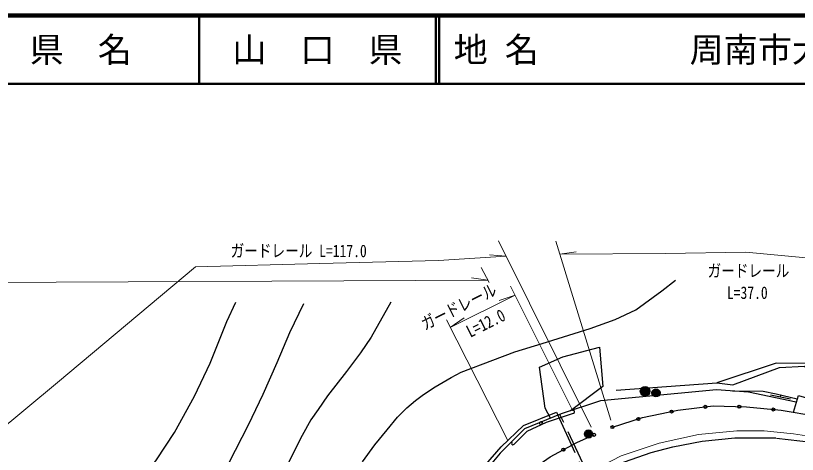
# Model space of a CAD drawing. Units: millimetres at full size, sheet at 1:1000; details may follow other scales. Extents: x 40000 to 680000, y 20000 to 380000.
# Drawn here: x 306062 to 420836, y 315556 to 380000 of the extents above; entities that cross this region are included whole.
import ezdxf
from ezdxf.enums import TextEntityAlignment as Align

# ---------------------------------------------------------------- set-up
doc = ezdxf.new("R2010")
doc.units = ezdxf.units.MM
doc.header["$LTSCALE"] = 1000
doc.linetypes.add('CHAIN', pattern=[18.5, 12, -1.5, 3.5, -1.5])
doc.linetypes.add('DASHED', pattern=[7.5, 6, -1.5])
for name, color, linetype, lineweight in [('M-BGD', 7, 'Continuous', 25), ('M-BMK', 2, 'CHAIN', 13), ('M-BMK-ROW', 30, 'DASHED', 25), ('M-STR-HTXT', 7, 'Continuous', 13), ('M-TTL', 2, 'Continuous', 140), ('M-TTL-LINE', 7, 'Continuous', 50)]:
    doc.layers.add(name, color=color, linetype=linetype, lineweight=lineweight)
doc.layers.add('M-TTL-TXT', color=7, linetype='Continuous')
doc.styles.add('ＭＳ ゴシック', font='')
doc.styles.get('ＭＳ ゴシック').set_extended_font_data('MS Gothic')

msp = doc.modelspace()

# ---------------------------------------------------------------- hatches: boundary and pattern name
at = {"layer": 'M-BGD'}
for points in [[(399176, 324819, -0.41421), (398476, 324119, -0.41421), (397776, 324819, -1)], [(399479, 324587, -1), (400679, 324587, -0.41421), (400079, 323987, -0.41421)], [(389563, 318548, -1), (390763, 318548, -0.41421), (390163, 317948, -0.41421)]]:
    msp.add_hatch(color=256, dxfattribs=at).paths.add_polyline_path(points)

# ---------------------------------------------------------------- linework, layer by layer
for p, q in [((394212, 325000), (409005, 326073)), ((416899, 324323), (419834, 323702)), ((418367, 324013), (418421, 324269)), ((385467, 321744), (385649, 321294))]:
    msp.add_line(p, q, dxfattribs=at)
at = {"layer": 'M-BGD', "linetype": 'DASHED'}
for p, q in [((392922, 306649), (385959, 321420)), ((385649, 321294), (392534, 306461))]:
    msp.add_line(p, q, dxfattribs=at)
at = {"layer": 'M-BGD'}
for points in [[(357009, 314462), (358792, 316981), (360587, 319170), (362150, 321025), (363500, 322384), (364756, 323473), (365949, 324345), (367662, 325455), (370018, 326856), (371496, 327616), (376104, 329411), (379348, 330598), (383375, 331864), (390407, 334025), (394078, 335388), (397140, 336779), (400916, 339561), (402965, 341165)], [(299632, 279763), (307386, 282748), (314634, 286818), (318936, 289721), (322963, 292925), (325511, 295390), (327444, 297430), (330129, 301018), (332403, 304688), (334951, 309672), (337417, 314355), (340245, 319879), (342382, 324398), (344468, 329066), (346331, 333448), (348386, 337693)], [(303201, 290627), (306592, 292602), (309512, 294668), (312589, 297384), (317107, 302000), (321734, 307815), (326730, 314738), (329403, 318757), (332324, 324091), (334638, 328940), (337086, 335092), (338369, 337912)], [(361154, 337912), (358277, 332763), (356715, 330490), (354626, 327726), (351858, 324147), (350474, 322149), (349398, 320612), (348124, 318329), (345685, 313458), (343203, 308737), (340567, 303753), (337049, 296559), (334677, 291575), (332041, 287183), (330385, 284860), (328320, 282774), (326497, 281127), (324454, 279590), (322126, 277944), (319007, 276121), (315207, 274387), (311121, 272608), (307085, 271128), (303329, 269811)], [(384609, 320874), (383821, 322351), (382995, 328387), (386390, 329897), (391769, 331279), (392259, 325546), (387510, 321952)], [(432659, 320102), (422363, 328908), (417729, 328944), (409005, 326073)], [(409005, 326073), (411342, 325779), (418197, 328301), (421868, 328526), (430883, 320836)], [(420681, 323217), (413638, 324707), (408965, 325053), (391930, 323430), (386158, 321500), (380766, 319322), (377201, 315733), (373550, 311316), (363820, 298376), (355082, 289191), (345321, 279696), (341957, 276439), (338971, 273708), (335673, 271206), (332700, 269156), (330046, 267580), (326557, 265667), (322422, 263768), (318234, 262146), (312768, 260426), (307324, 259307), (303304, 258699)], [(411302, 324880), (415807, 324835), (417705, 324430), (420830, 323724)], [(420245, 321740), (420979, 324228), (426000, 322715), (431738, 320507), (436637, 318353), (440104, 316660), (446315, 313294), (459962, 305716), (469292, 300515), (478224, 295619), (480646, 293924), (484231, 291333), (487049, 289011), (490222, 286289), (493814, 282745), (496709, 279607), (500124, 275546), (503973, 270486), (507604, 265299), (511640, 259614), (516079, 252675)], [(393684, 319563), (398115, 320953), (403274, 322037), (408486, 322679), (413372, 322545), (418462, 322027), (423674, 321188), (428088, 319965), (431789, 318550)], [(304628, 259483), (306910, 259839), (314507, 261537), (320277, 263501), (325762, 265813), (328752, 267402), (333518, 270373), (337542, 273150), (342177, 277169), (347447, 282242), (355666, 290236), (360259, 295458), (364454, 300241), (368720, 305767), (372833, 311453), (377326, 316683), (380651, 319799), (385467, 321744)], [(379236, 317031), (381167, 318945), (384004, 320280), (387963, 321597)], [(298224, 256647), (302528, 256947), (306918, 257526), (312366, 258665), (318116, 260331), (321656, 261732), (326535, 263791), (330995, 266279), (335773, 269478), (339559, 272347), (345692, 277899), (352748, 284880), (358290, 290583), (365994, 298990), (370523, 303794), (377351, 309932), (380960, 312722), (384520, 315173), (388462, 317315), (390974, 318427)]]:
    msp.add_lwpolyline(points, dxfattribs=at)
for centre, radius in [((398476, 324819), 700), ((400079, 324587), 600), ((407320, 322535), 225), ((412310, 322574), 225), ((402370, 321847), 225), ((417289, 322146), 225), ((383183, 320142), 225), ((397493, 320758), 225), ((390163, 318548), 600), ((393684, 319563), 225), ((390974, 318427), 225), ((386483, 316240), 225)]:
    msp.add_circle(centre, radius, dxfattribs=at)
for centre, start, end in [((387892, 321810), 288.40028, 108.40028), ((379078, 317191), 134.74406, 314.74406)]:
    msp.add_arc(centre, 225, start, end, dxfattribs=at)
at = {"layer": 'M-BMK'}
msp.add_lwpolyline([(301090, 252932), (307908, 253523), (311740, 254186), (315973, 255158), (320011, 256476), (324116, 257986), (327772, 259715), (333519, 262877), (337631, 265693), (340137, 267550), (343181, 270069), (346448, 273174), (365030, 291969), (375637, 302691), (379482, 306234), (386274, 310890), (390897, 313241), (394958, 315348), (400541, 317191), (406344, 318491), (411959, 319035), (415941, 319012), (420279, 318594), (425547, 317703)], dxfattribs=at)
at = {"layer": 'M-BMK-ROW'}
msp.add_lwpolyline([(381866, 249487), (376189, 252471), (369857, 254334), (358509, 251227), (344164, 245576), (328718, 243528), (326663, 257844), (331731, 260235), (337671, 263789), (342206, 267516), (348644, 273682), (358539, 283726), (369199, 294628), (376681, 302691), (380291, 305852), (384399, 308851), (389028, 311478), (394491, 314140), (399358, 315841), (402574, 316665), (406846, 317488), (411669, 318002), (417759, 317961), (422918, 317359)], dxfattribs=at)
at = {"layer": 'M-STR-HTXT'}
for p, q in [((390585, 319543), (376979, 346941)), ((393445, 320567), (385365, 346854)), ((378097, 344691), (375649, 344875)), ((385953, 344941), (388381, 345305)), ((374428, 343020), (375579, 340819)), ((375408, 341144), (372976, 341475)), ((387769, 322148), (378738, 340284)), ((369878, 334203), (379403, 338947)), ((379403, 338947), (377075, 338169)), ((378319, 317613), (369316, 335308)), ((369878, 334203), (371902, 335593))]:
    msp.add_line(p, q, dxfattribs=at)
for points in [[(298189, 314527), (312231, 326106), (332452, 343097), (350726, 343587), (368125, 344047), (378097, 344691)], [(385953, 344941), (401461, 345080), (413256, 345258), (426305, 344026), (434488, 343290), (439650, 342855)], [(101945, 340648), (104534, 340602), (106945, 340526), (110014, 340526), (117898, 340495), (131509, 340495), (161494, 340575), (203851, 340592), (237695, 340637), (290800, 340754), (375408, 341144)]]:
    msp.add_lwpolyline(points, dxfattribs=at)
at = {"layer": 'M-TTL'}
msp.add_line((680000, 380000), (40000, 380000), dxfattribs=at)
at = {"layer": 'M-TTL-LINE'}
for p, q in [((333000, 380000), (333000, 370000)), ((367750, 380000), (367750, 370000)), ((368250, 380000), (368250, 370000)), ((40000, 370000), (680000, 370000))]:
    msp.add_line(p, q, dxfattribs=at)

# ---------------------------------------------------------------- texts
at = {"layer": 'M-STR-HTXT', "style": 'ＭＳ ゴシック', "width": 0.8}
for s, rotation, p in [('ガードレール L=117.0', 359.93, (347619, 343986)), ('ガードレール', 26.562, (371765, 335933)), ('L=12.0', 26.562, (375735, 333518))]:
    msp.add_text(s, height=1833, rotation=rotation, dxfattribs=at).set_placement(p, align=Align.BOTTOM_CENTER)
for s, p in [('ガードレール', (413656, 341063)), ('L=37.0', (413486, 337837))]:
    msp.add_text(s, height=1833, dxfattribs=at).set_placement(p, align=Align.BOTTOM_CENTER)
at = {"layer": 'M-TTL-TXT', "style": 'ＭＳ ゴシック'}
for s, p in [('県\u3000名', (315625, 375000)), ('山\u3000口\u3000県', (350375, 375000))]:
    msp.add_text(s, height=3666, dxfattribs=at).set_placement(p, align=Align.MIDDLE_CENTER)
for s, p in [('地 名', (370380, 375000)), ('周南市大字大道理', (405024, 375000))]:
    msp.add_text(s, height=3666, dxfattribs=at).set_placement(p, align=Align.MIDDLE_LEFT)

doc.saveas('drawing.dxf')
